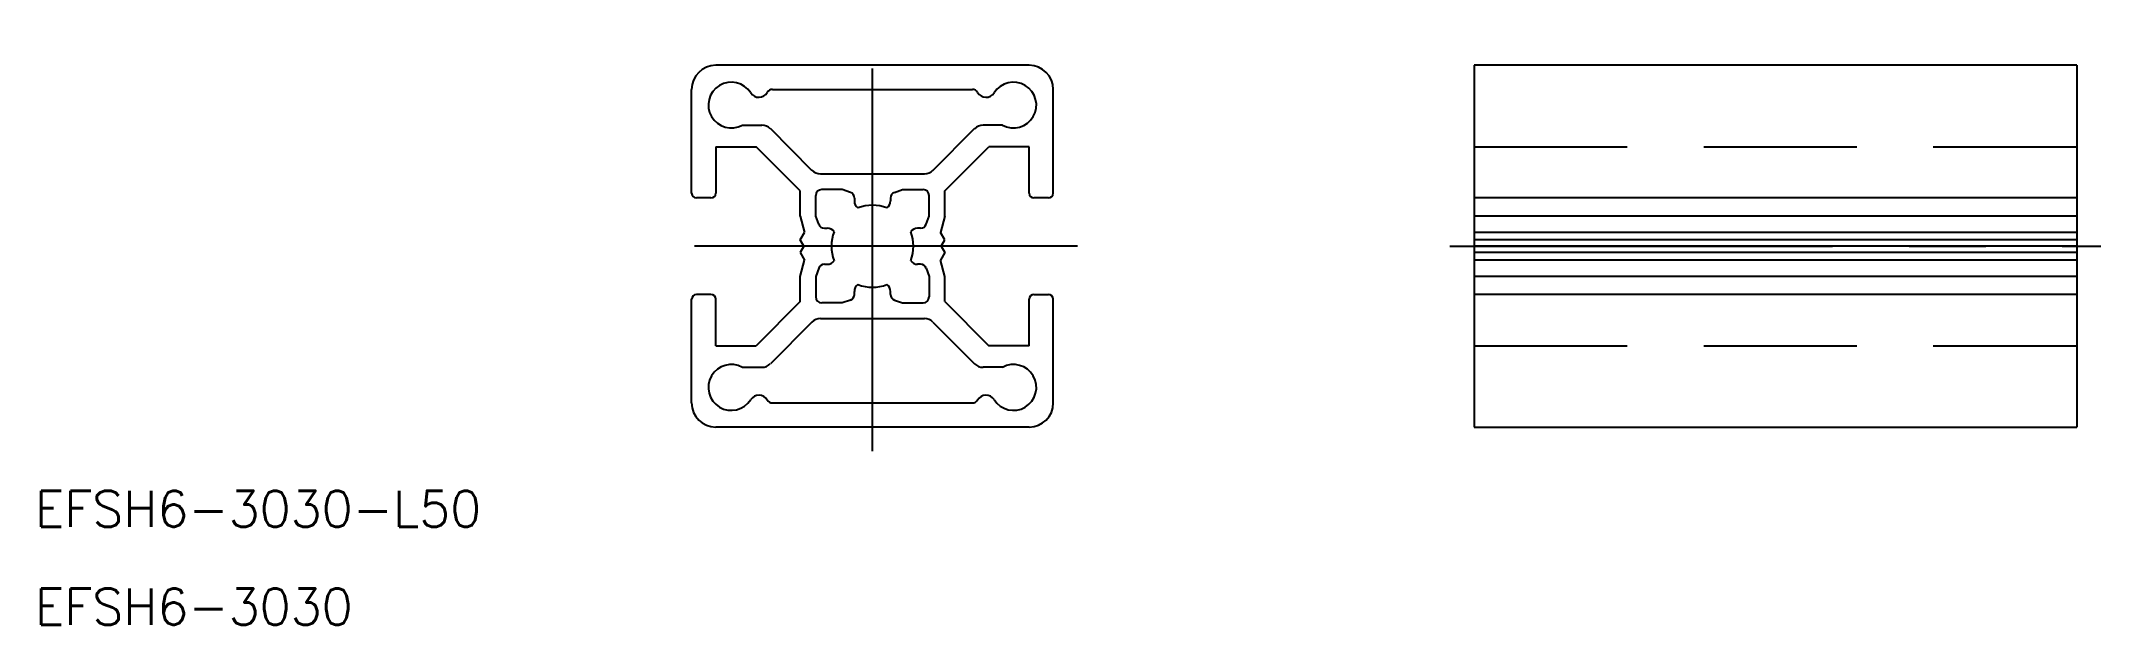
# Model space of a CAD drawing. Extents: x -69 to 102, y -31 to 17.
import ezdxf

# ---------------------------------------------------------------- set-up
doc = ezdxf.new("R2010")
doc.units = 0
doc.linetypes.add('CENTER', pattern=[50.8, 31.75, -6.35, 6.35, -6.35])
doc.linetypes.add('DASHED', pattern=[19.05, 12.7, -6.35])
doc.layers.get('0').update_dxf_attribs({"linetype": 'CONTINUOUS'})
doc.layers.add('CENTER', color=1, linetype='CONTINUOUS')
doc.styles.get("Standard").update_dxf_attribs({"font": 'txt.shx', "height": 3, "bigfont": 'bigfont.shx'})

msp = doc.modelspace()

# ---------------------------------------------------------------- linework, layer by layer
at = {"color": 7, "linetype": 'CONTINUOUS'}
for p, q in [((13, 15), (-13, 15)), ((99.91, 15), (49.91, 15)), ((49.91, 15), (49.91, -15)), ((99.91, 15), (99.91, -15)), ((-15, 4.4), (-15, 13)), ((-8.29, 13), (8.29, 13)), ((15, 4.4), (15, 13)), ((-10.79, 10.04), (-9.18, 10.04)), ((-5.02, 6.29), (-8.47, 9.75)), ((5.02, 6.29), (8.47, 9.75)), ((10.79, 10.04), (9.18, 10.04)), ((-13, 8.25), (-9.66, 8.25)), ((-13, 8.25), (-13, 4.4)), ((-6, 4.59), (-9.66, 8.25)), ((6, 4.59), (9.66, 8.25)), ((13, 8.25), (9.66, 8.25)), ((13, 4.4), (13, 8.25)), ((-4.31, 6), (4.31, 6)), ((-13.4, 4), (-14.6, 4)), ((-6, 2.5), (-6, 4.59)), ((-4.7, 2.5), (-4.7, 4.2)), ((-2.5, 4.7), (-4.2, 4.7)), ((-1.83, 4.46), (-2.5, 4.7)), ((-1.5, 3.99), (-1.5, 3.75)), ((1.5, 3.99), (1.5, 3.75)), ((1.83, 4.46), (2.5, 4.7)), ((2.5, 4.7), (4.2, 4.7)), ((4.7, 2.5), (4.7, 4.2)), ((6, 2.5), (6, 4.59)), ((14.6, 4), (13.4, 4)), ((99.91, 4), (49.91, 4)), ((-6, 2.5), (-5.64, 1.15)), ((-4.46, 1.83), (-4.7, 2.5)), ((4.46, 1.83), (4.7, 2.5)), ((6, 2.5), (5.64, 1.15)), ((99.91, 2.5), (49.91, 2.5)), ((-6, 0.52), (-5.64, 1.15)), ((-5.7, 0), (-6, 0.52)), ((-5.7, 0), (-6, -0.52)), ((-3.99, 1.5), (-3.75, 1.5)), ((3.99, 1.5), (3.75, 1.5)), ((6, 0.52), (5.64, 1.15)), ((5.7, 0), (6, 0.52)), ((5.7, 0), (6, -0.52)), ((99.91, 1.15), (49.91, 1.15)), ((99.91, 0.52), (49.91, 0.52)), ((99.91, 0), (49.91, 0)), ((-6, -0.52), (-5.64, -1.15)), ((-6, -2.5), (-5.64, -1.15)), ((-3.99, -1.5), (-3.75, -1.5)), ((3.99, -1.5), (3.75, -1.5)), ((6, -0.52), (5.64, -1.15)), ((6, -2.5), (5.64, -1.15)), ((99.91, -0.52), (49.91, -0.52)), ((99.91, -1.15), (49.91, -1.15)), ((-6, -4.59), (-6, -2.5)), ((-4.46, -1.83), (-4.7, -2.5)), ((-4.7, -2.5), (-4.7, -4.2)), ((4.46, -1.83), (4.7, -2.5)), ((4.7, -2.5), (4.7, -4.2)), ((6, -4.59), (6, -2.5)), ((99.91, -2.5), (49.91, -2.5)), ((-15, -13), (-15, -4.4)), ((-13.4, -4), (-14.6, -4)), ((-13, -8.25), (-13, -4.4)), ((-6, -4.59), (-9.66, -8.25)), ((-2.5, -4.7), (-4.2, -4.7)), ((-1.83, -4.46), (-2.5, -4.7)), ((-1.5, -3.99), (-1.5, -3.75)), ((1.5, -3.99), (1.5, -3.75)), ((1.83, -4.46), (2.5, -4.7)), ((2.5, -4.7), (4.2, -4.7)), ((6, -4.59), (9.66, -8.25)), ((13, -8.25), (13, -4.4)), ((13.4, -4), (14.6, -4)), ((15, -13), (15, -4.4)), ((99.91, -4), (49.91, -4)), ((-5.02, -6.29), (-8.47, -9.75)), ((-4.31, -6), (4.31, -6)), ((5.02, -6.29), (8.47, -9.75)), ((-13, -8.25), (-9.66, -8.25)), ((13, -8.25), (9.66, -8.25)), ((-10.79, -10.04), (-9.18, -10.04)), ((10.79, -10.04), (9.18, -10.04)), ((-8.29, -13), (8.29, -13)), ((13, -15), (-13, -15)), ((49.91, -15), (99.91, -15))]:
    msp.add_line(p, q, dxfattribs=at)
at = {"color": 3, "linetype": 'DASHED'}
for p, q in [((49.91, 8.25), (99.91, 8.25)), ((49.91, -8.25), (99.91, -8.25))]:
    msp.add_line(p, q, dxfattribs=at)
at = {"color": 7, "linetype": 'CONTINUOUS'}
for centre, radius, start, end in [((-13, 13), 2, 90, 180), ((13, 13), 2, 0, 90), ((-11.71, 11.7), 1.9, 32.2353, 298.8239), ((-9.42, 13.15), 0.8, 212.2353, 330.2454), ((-8.29, 12.5), 0.5, 90, 150.2454), ((8.29, 12.5), 0.5, 29.7546, 90), ((9.42, 13.15), 0.8, 209.7546, 327.7647), ((11.7, 11.7), 1.9, 241.1761, 147.7647), ((-9.18, 9.04), 1, 45, 90), ((9.18, 9.04), 1, 90, 135), ((-4.31, 7), 1, 225, 270), ((4.31, 7), 1, 270, 315), ((-14.6, 4.4), 0.4, 180, 270), ((-13.4, 4.4), 0.4, 270, 0), ((-4.2, 4.2), 0.5, 90, 180), ((-2, 3.99), 0.5, 0, 70), ((-0.8, 3.75), 0.7, 180, 234.7406), ((0.8, 3.75), 0.7, 305.2594, 0), ((2, 3.99), 0.5, 110, 180), ((4.2, 4.2), 0.5, 0, 90), ((13.4, 4.4), 0.4, 180, 270), ((14.6, 4.4), 0.4, 270, 0), ((-3.99, 2), 0.5, 200, 270), ((0, 0), 3.4, 69.2589, 110.7411), ((3.99, 2), 0.5, 270, 340), ((-3.75, 0.8), 0.7, 35.2594, 90), ((0, 0), 3.4, 159.2589, 200.7411), ((3.75, 0.8), 0.7, 90, 144.7406), ((0, 0), 3.4, 339.2589, 20.7411), ((-3.99, -2), 0.5, 90, 160), ((-3.75, -0.8), 0.7, 270, 324.7406), ((3.75, -0.8), 0.7, 215.2594, 270), ((3.99, -2), 0.5, 20, 90), ((-0.8, -3.75), 0.7, 125.2594, 180), ((0, 0), 3.4, 249.2589, 290.7411), ((0.8, -3.75), 0.7, 0, 54.7406), ((-14.6, -4.4), 0.4, 90, 180), ((-13.4, -4.4), 0.4, 0, 90), ((-4.2, -4.2), 0.5, 180, 270), ((-2, -3.99), 0.5, 290, 0), ((2, -3.99), 0.5, 180, 250), ((4.2, -4.2), 0.5, 270, 0), ((13.4, -4.4), 0.4, 90, 180), ((14.6, -4.4), 0.4, 0, 90), ((-4.31, -7), 1, 90, 135), ((4.31, -7), 1, 45, 90), ((-11.71, -11.71), 1.9, 61.1761, 327.7647), ((-9.18, -9.04), 1, 270, 315), ((9.18, -9.04), 1, 225, 270), ((11.7, -11.71), 1.9, 212.2353, 118.8239), ((-13, -13), 2, 180, 270), ((-9.42, -13.15), 0.8, 29.7546, 147.7647), ((-8.29, -12.5), 0.5, 209.7546, 270), ((8.29, -12.5), 0.5, 270, 330.2454), ((9.42, -13.15), 0.8, 32.2353, 150.2454), ((13, -13), 2, 270, 0)]:
    msp.add_arc(centre, radius, start, end, dxfattribs=at)
at = {"layer": 'CENTER', "color": 1, "linetype": 'CENTER'}
for p, q in [((0, -17), (0, 17)), ((17, 0), (-17, 0)), ((47.91, 0), (101.91, 0))]:
    msp.add_line(p, q, dxfattribs=at)

# ---------------------------------------------------------------- texts
at = {"color": 7, "linetype": 'CONTINUOUS'}
for s, p in [('EFSH6-3030-L50', (-69.48, -23.28)), ('EFSH6-3030', (-69.48, -31.39))]:
    msp.add_text(s, height=3, dxfattribs=at).set_placement(p)

doc.saveas('drawing.dxf')
